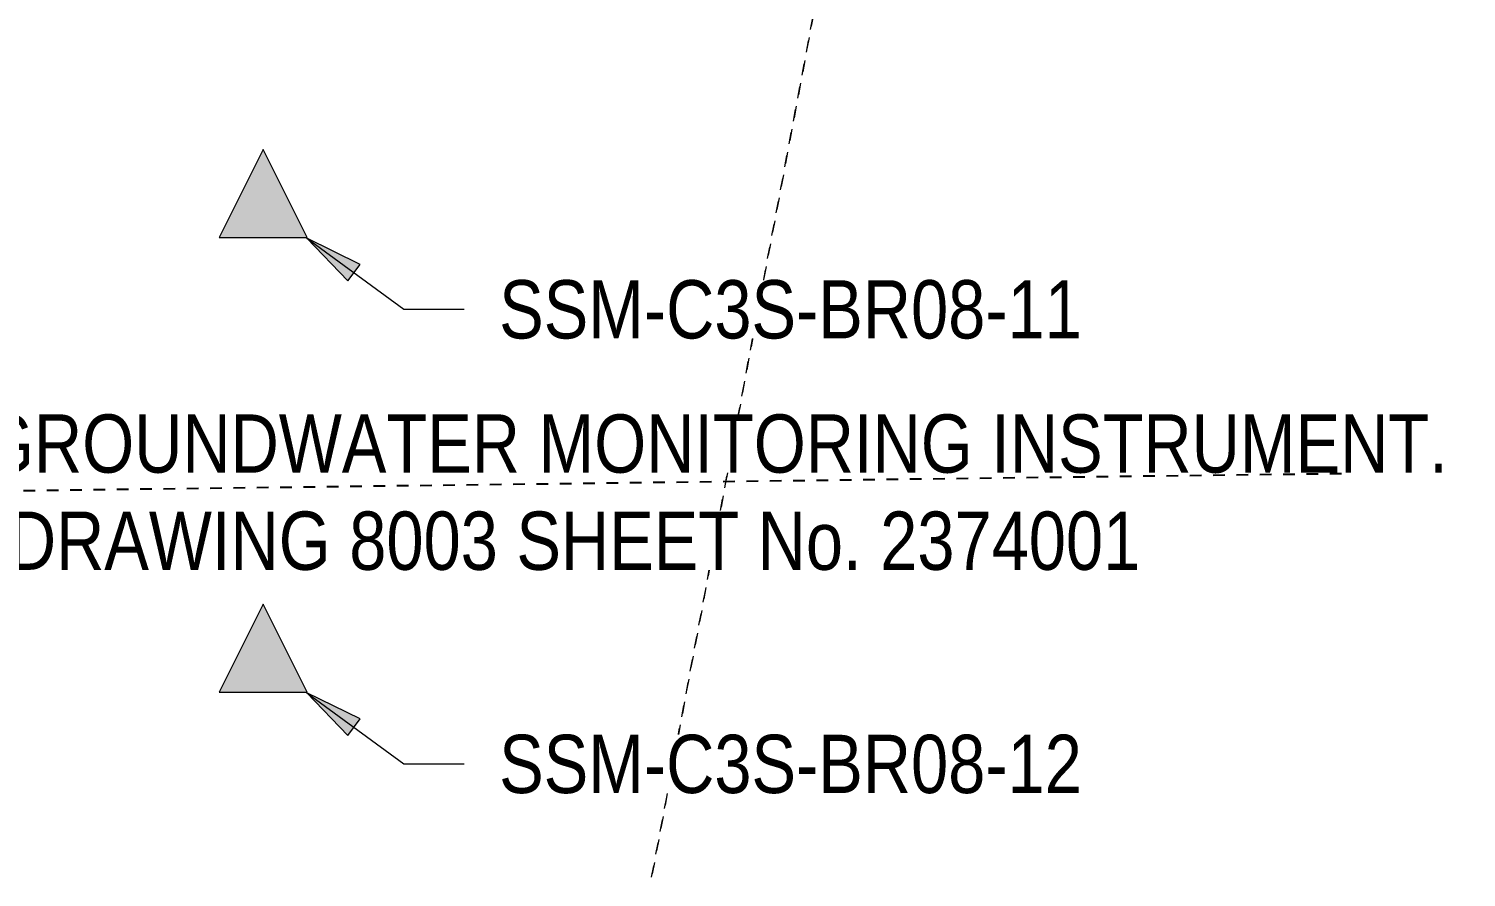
# Model space of a CAD drawing. Header units: metres. Extents: x -1147 to -802, y 5 to 567.
# Drawn here: x -1003.9 to -991.57, y 498.17 to 505.45 of the extents above; entities that cross this region are included whole.
import ezdxf

# ---------------------------------------------------------------- set-up
doc = ezdxf.new("R2010")
doc.units = ezdxf.units.M
doc.linetypes.add('IMPORT-BDYS-Boundary _3_', pattern=[0.01, 0.009, -0.001])
doc.linetypes.add('IMPORT-LNMK-LaneLine3 _3__2_', pattern=[0.012, 0.003, -0.009])
for name, color, linetype, lineweight in [('A-DETL', 7, 'Continuous', 13), ('A-DETL-GENF', 7, 'Continuous', 9), ('G-ANNO-TEXT', 7, 'Continuous', 9)]:
    doc.layers.add(name, color=color, linetype=linetype, lineweight=lineweight)
doc.styles.add('Arial Narrow_3', font='ARIALN.TTF', dxfattribs={"height": 0.5})

# ---------------------------------------------------------------- blocks, each defined once
blk = doc.blocks.new('T2DPAA-T2D-PWA-SU-M2D-000001_dwg-40815111-DRG-2873010 - GENERAL ARRANGEMENT PLAN')
at = {"color": 254, "linetype": 'IMPORT-BDYS-Boundary _3_', "lineweight": 18, "true_color": 0xe1e1e1}
for p, q in [((-125.914, 1132.058), (-117.807, 1132.663)), ((-117.807, 1132.663), (-125.914, 1132.058))]:
    blk.add_line(p, q, dxfattribs=at)
blk = doc.blocks.new('T2DPAA-T2D-PWA-SU-M2D-000100_Survey_rvt-1-DRG-2873010 - GENERAL ARRANGEMENT PLAN')
at = {"color": 254, "lineweight": 18, "true_color": 0xe1e1e1, "rotation": 75.11694444444437}
blk.add_blockref('T2DPAA-T2D-PWA-SU-M2D-000001_dwg-40815111-DRG-2873010 - GENERAL ARRANGEMENT PLAN', (27.432, 329.096), dxfattribs=at)
blk = doc.blocks.new('T2DPAA-T2D-C3S-RW-M2D-100010_dwg-40802999-DRG-2873010 - GENERAL ARRANGEMENT PLAN')
at = {"color": 9, "linetype": 'IMPORT-LNMK-LaneLine3 _3__2_', "lineweight": 25, "true_color": 0xc3c3c3, "flags": 128}
blk.add_lwpolyline([(20.158, -645.748), (19.035, -641.732), (18.54, -639.963), (18.54, -639.963), (17.688, -636.917), (16.341, -632.101), (15.718, -629.875), (15.718, -629.872), (15.717, -629.871), (15.102, -627.671), (14.994, -627.286), (14.935, -627.075), (14.769, -626.479)], dxfattribs=at)
blk = doc.blocks.new('T2DPAA-T2D-PWC-RW-M2D-100010_RoadDesign_rvt-1-DRG-2873010 - GENERAL ARRANGEMENT PLAN')
at = {"color": 254, "lineweight": 18, "true_color": 0xe3e3e3, "rotation": 75.11694444444437}
blk.add_blockref('T2DPAA-T2D-C3S-RW-M2D-100010_dwg-40802999-DRG-2873010 - GENERAL ARRANGEMENT PLAN', (-1722.337, 648.01), dxfattribs=at)

msp = doc.modelspace()

# ---------------------------------------------------------------- hatches: boundary and pattern name
at = {"layer": 'A-DETL-GENF', "true_color": 0xff0000}
for points in [[(-1001.5106, 503.6596), (-1001.8879, 504.4141), (-1002.2652, 503.6596)], [(-1002.2652, 499.7596), (-1001.5106, 499.7596), (-1001.8879, 500.5141)]]:
    msp.add_hatch(color=1, dxfattribs=at).paths.add_polyline_path(points)
at = {"layer": 'G-ANNO-TEXT'}
for points in [[(-1001.5135, 503.6543), (-1001.1625, 503.2875), (-1001.0582, 503.4297)], [(-1001.5135, 499.7543), (-1001.1625, 499.3875), (-1001.0582, 499.5297)]]:
    msp.add_hatch(color=256, dxfattribs=at).paths.add_polyline_path(points)

# ---------------------------------------------------------------- linework, layer by layer
at = {"layer": 'A-DETL', "color": 1, "lineweight": 15, "true_color": 0xff0000}
for p, q in [((-1001.8879, 504.4141), (-1002.2652, 503.6596)), ((-1001.5106, 503.6596), (-1001.8879, 504.4141)), ((-1002.2652, 503.6596), (-1001.5106, 503.6596)), ((-1001.8879, 500.5141), (-1002.2652, 499.7596)), ((-1001.5106, 499.7596), (-1001.8879, 500.5141)), ((-1002.2652, 499.7596), (-1001.5106, 499.7596))]:
    msp.add_line(p, q, dxfattribs=at)
at = {"layer": 'G-ANNO-TEXT'}
for p, q in [((-1001.5135, 503.6543), (-1001.1625, 503.2875)), ((-1001.0582, 503.4297), (-1001.5135, 503.6543)), ((-1001.5135, 503.6543), (-1000.6814, 503.0439)), ((-1001.1625, 503.2875), (-1001.0582, 503.4297)), ((-1000.6814, 503.0439), (-1000.1653, 503.0439)), ((-1001.5135, 499.7543), (-1001.1625, 499.3875)), ((-1001.0582, 499.5297), (-1001.5135, 499.7543)), ((-1001.5135, 499.7543), (-1000.6814, 499.1439)), ((-1001.1625, 499.3875), (-1001.0582, 499.5297)), ((-1000.6814, 499.1439), (-1000.1653, 499.1439))]:
    msp.add_line(p, q, dxfattribs=at)

# ---------------------------------------------------------------- block references
at = {"lineweight": 5}
msp.add_blockref('T2DPAA-T2D-PWC-RW-M2D-100010_RoadDesign_rvt-1-DRG-2873010 - GENERAL ARRANGEMENT PLAN', (100.4304, 0), dxfattribs=at)
at = {"color": 254, "lineweight": 5, "true_color": 0xe1e1e1}
msp.add_blockref('T2DPAA-T2D-PWA-SU-M2D-000100_Survey_rvt-1-DRG-2873010 - GENERAL ARRANGEMENT PLAN', (100.4304, 0), dxfattribs=at)

# ---------------------------------------------------------------- next in the draw order: texts
at = {"layer": 'G-ANNO-TEXT', "char_height": 0.5, "attachment_point": 1, "style": 'Arial Narrow_3', "bg_fill": 3, "box_fill_scale": 1, "bg_fill_color": 256, "bg_fill_true_color": 13158600, "bg_fill_transparency": 0}
for s, insert in [('SSM-C3S-BR08-11', (-999.8653, 503.2939)), ('EXISTING GROUNDWATER MONITORING INSTRUMENT. ', (-1007.1317, 502.1423)), ('REFER TO DRAWING 8003 SHEET No. 2374001', (-1007.1317, 501.3089)), ('SSM-C3S-BR08-12', (-999.8653, 499.3939))]:
    msp.add_mtext(s, dxfattribs=dict(at, insert=insert))

doc.saveas('drawing.dxf')
